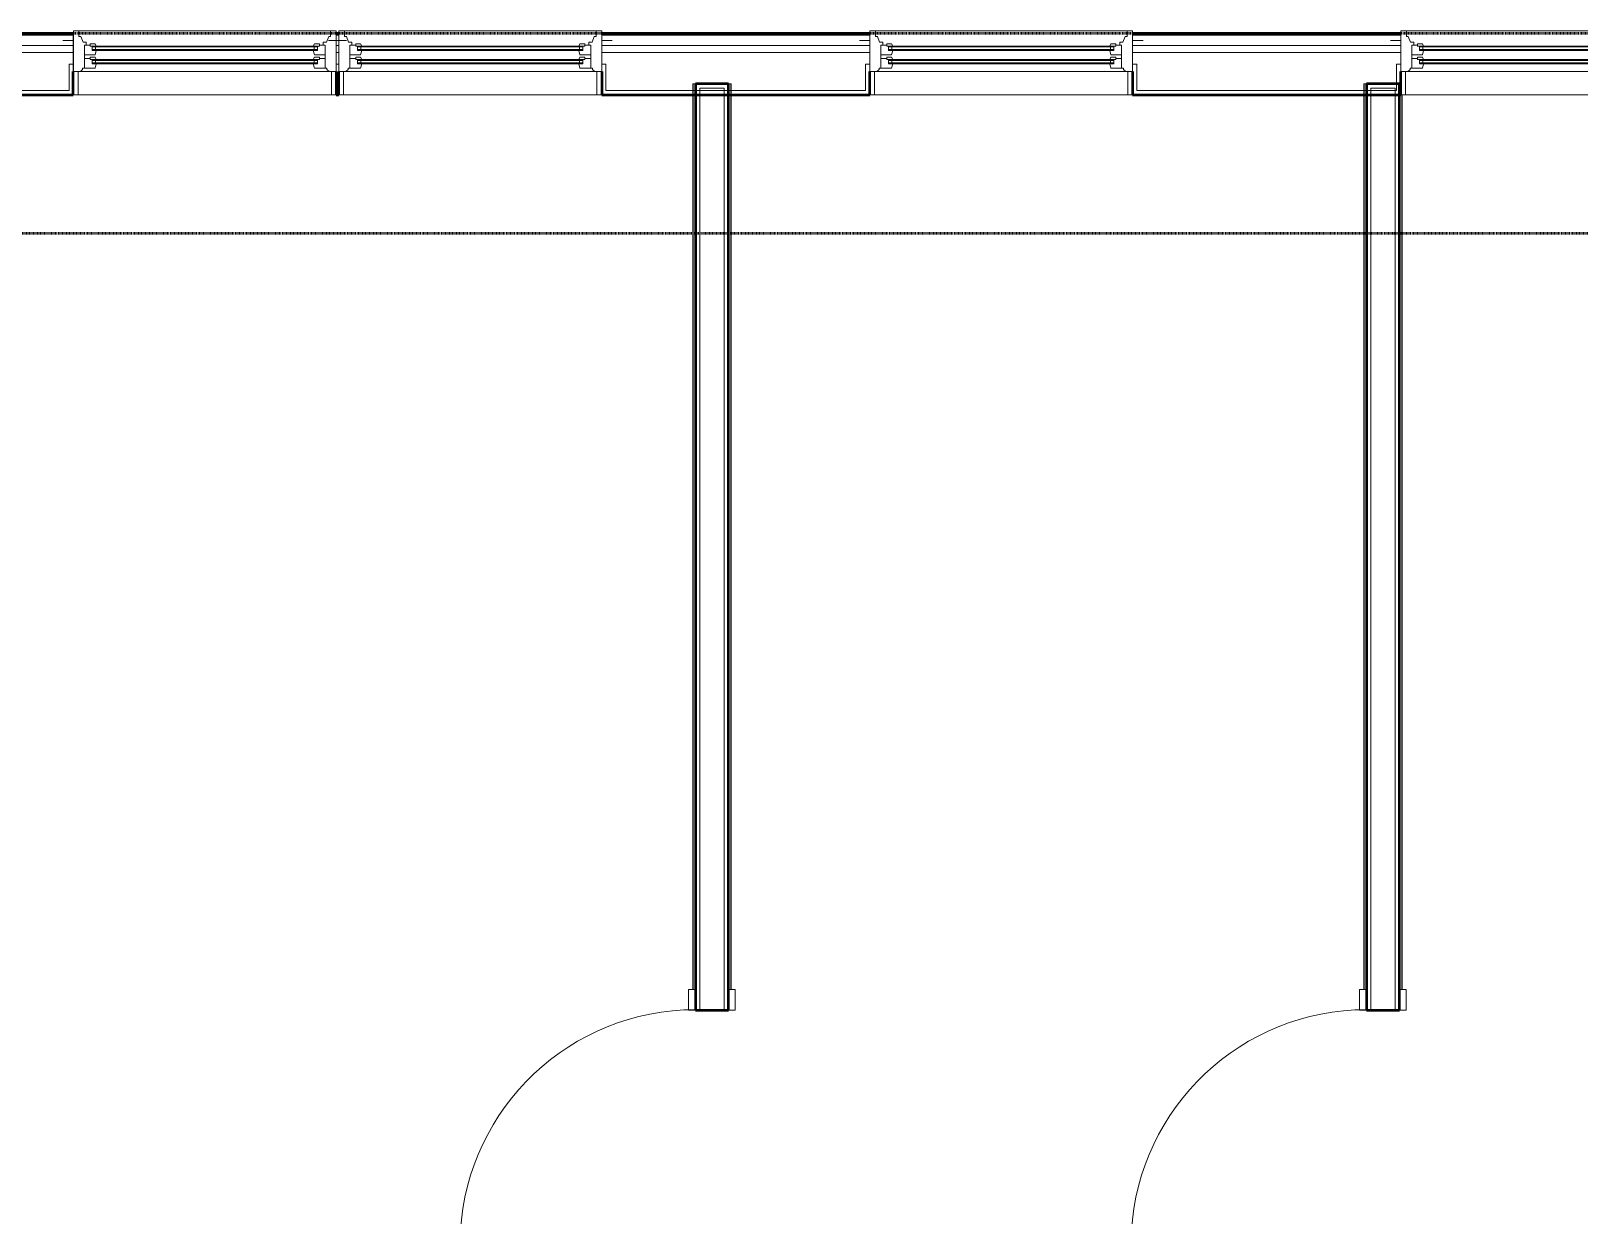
# Model space of a CAD drawing. Header units: inches. Extents: x -4218 to -1830, y 9767 to 12426.
# Drawn here: x -2490.3 to -2266.3, y 11947.7 to 12119 of the extents above; entities that cross this region are included whole.
import ezdxf

# ---------------------------------------------------------------- set-up
doc = ezdxf.new("R2010")
doc.units = ezdxf.units.IN
doc.header["$MEASUREMENT"] = 0
doc.linetypes.add('Dash 1_16_', pattern=[0.125, 0.0625, -0.0625])
for name, color, linetype, lineweight in [('0-1', 7, 'Continuous', 5), ('0-2', 253, 'Continuous', 9), ('A-DOOR-1', 7, 'Continuous', 9), ('A-DOOR-2', 50, 'Continuous', 20), ('A-DOOR-FRAM-1', 50, 'Continuous', 20), ('A-GLAZ-1', 151, 'Continuous', 9), ('A-GLAZ-2', 151, 'Continuous', 20), ('A-WALL', 113, 'Continuous', 13), ('A-WALL-1', 250, 'Continuous', 50), ('A-WALL-2', 10, 'Continuous', 13), ('A-WALL-3', 254, 'Continuous', 9), ('A-WALL-4', 253, 'Continuous', 9), ('A-WALL-5', 252, 'Continuous', 9), ('A-WALL-6', 7, 'Continuous', 9), ('A-WALL-8', 113, 'Continuous', 9), ('A-WALL-9', 113, 'Continuous', 50), ('C-PROP-LINE-1', 91, 'Dash 1_16_', 50)]:
    doc.layers.add(name, color=color, linetype=linetype, lineweight=lineweight)

# ---------------------------------------------------------------- blocks, each defined once
blk = doc.blocks.new('SWING - SINGLE - FLUSH - 2-10 x 6-8 - PRIVACY-3199405-BACKGROUND - 3RD FLOOR')
at = {"layer": 'A-DOOR-1'}
blk.add_arc((17, -2.38), 34.07, 180, 266.6343, dxfattribs=at)
at = {"layer": 'A-DOOR-2'}
for p, q in [((15, -2.38), (15, -36.38)), ((17, -2.38), (15, -2.38)), ((17, -2.38), (17, -36.38)), ((17, -36.38), (15, -36.38))]:
    blk.add_line(p, q, dxfattribs=at)
at = {"layer": 'A-DOOR-FRAM-1'}
for p, q in [((-20, 2.37), (-20, 3.37)), ((-20, 3.37), (-17, 3.37)), ((-17, 2.37), (-20, 2.37)), ((-17, 3.37), (-17, 2.37)), ((17, 2.37), (17, 3.37)), ((17, 3.37), (20, 3.37)), ((20, 2.37), (17, 2.37)), ((20, 3.37), (20, 2.37)), ((-20, -2.38), (-17, -2.38)), ((-20, -3.38), (-20, -2.38)), ((-17, -3.38), (-20, -3.38)), ((-17, -2.38), (-17, -3.38)), ((17, -2.38), (20, -2.38)), ((17, -3.38), (17, -2.38)), ((20, -3.38), (17, -3.38)), ((20, -2.38), (20, -3.38))]:
    blk.add_line(p, q, dxfattribs=at)
blk = doc.blocks.new('Basic Wall _ INT - W4BØF - _5_8 GYP - 2X4 WOOD_BATT_ - 5_8 GYP_ - ___-2694718-BACKGROUND - 3RD FLOOR')
at = {"layer": 'A-WALL-4'}
for p, q in [((-2394.47, 12111.34), (-2394.54, 12111.34)), ((-2394.33, 12111.34), (-2394.47, 12111.34)), ((-2394.47, 12111.34), (-2394.47, 12109.71)), ((-2394.26, 12111.34), (-2394.33, 12111.34)), ((-2394.12, 12111.34), (-2394.15, 12111.34)), ((-2394.12, 12109.71), (-2394.12, 12111.34)), ((-2394.12, 11977.33), (-2394.12, 11980.33))]:
    blk.add_line(p, q, dxfattribs=at)
at = {"layer": 'A-WALL-5'}
for p, q in [((-2394.54, 12111.34), (-2394.25, 12111.34)), ((-2394.54, 12111.34), (-2394.54, 12109.71)), ((-2394.47, 12109.71), (-2394.47, 11980.33)), ((-2394.25, 12111.34), (-2394.25, 12109.71)), ((-2394.25, 12111.34), (-2394.17, 12111.34)), ((-2394.17, 12111.34), (-2394.12, 12111.34)), ((-2394.12, 11980.33), (-2394.12, 12109.71))]:
    blk.add_line(p, q, dxfattribs=at)
at = {"layer": 'A-WALL-6'}
for p, q in [((-2394.54, 12109.71), (-2394.54, 11980.33)), ((-2394.25, 12109.71), (-2394.25, 11980.33))]:
    blk.add_line(p, q, dxfattribs=at)
blk = doc.blocks.new('Basic Wall _ INT - W4BØF - _5_8 GYP - 2X4 WOOD_BATT_ - 5_8 GYP_ - ___-2694717-BACKGROUND - 3RD FLOOR')
at = {"layer": 'A-WALL-4'}
for p, q in [((-2389.35, 12111.34), (-2389.37, 12111.34)), ((-2389.37, 12109.71), (-2389.37, 12111.34)), ((-2389.17, 12111.34), (-2389.23, 12111.34)), ((-2389.02, 12111.34), (-2389.17, 12111.34)), ((-2388.96, 12111.34), (-2389.02, 12111.34)), ((-2389.02, 12111.34), (-2389.02, 12109.71)), ((-2389.37, 11977.33), (-2389.37, 11980.33))]:
    blk.add_line(p, q, dxfattribs=at)
at = {"layer": 'A-WALL-5'}
for p, q in [((-2389.37, 12111.34), (-2389.33, 12111.34)), ((-2389.37, 11980.33), (-2389.37, 12109.71)), ((-2389.33, 12111.34), (-2389.25, 12111.34)), ((-2389.25, 12109.71), (-2389.25, 12111.34)), ((-2389.25, 12111.34), (-2388.96, 12111.34)), ((-2389.02, 12109.71), (-2389.02, 11980.33)), ((-2388.96, 12111.34), (-2388.96, 12109.71))]:
    blk.add_line(p, q, dxfattribs=at)
at = {"layer": 'A-WALL-6'}
for p, q in [((-2389.25, 11980.33), (-2389.25, 12109.71)), ((-2388.96, 12109.71), (-2388.96, 11980.33))]:
    blk.add_line(p, q, dxfattribs=at)
blk = doc.blocks.new('Basic Wall _ INT - W4BØF - _5_8 GYP - 2X4 WOOD_BATT_ - 5_8 GYP_ - ___-2694739-BACKGROUND - 3RD FLOOR')
at = {"layer": 'A-WALL-4'}
for p, q in [((-2292.3, 12111.34), (-2292.32, 12111.34)), ((-2292.32, 12109.72), (-2292.32, 12111.34)), ((-2292.32, 11977.33), (-2292.32, 11980.33)), ((-2292.32, 11940.33), (-2292.32, 11943.33)), ((-2292.32, 11910.82), (-2292.3, 11910.81)), ((-2292.18, 11910.76), (-2292.12, 11910.73)), ((-2292.12, 11910.73), (-2291.97, 11910.67)), ((-2291.97, 11910.67), (-2291.91, 11910.65))]:
    blk.add_line(p, q, dxfattribs=at)
at = {"layer": 'A-WALL-5'}
for p, q in [((-2292.32, 12111.34), (-2292.28, 12111.34)), ((-2292.32, 11980.33), (-2292.32, 12109.72)), ((-2292.28, 12111.34), (-2292.2, 12111.34)), ((-2292.2, 12109.72), (-2292.2, 12111.34)), ((-2292.2, 12111.34), (-2292.18, 12111.34)), ((-2291.97, 12109.71), (-2291.97, 11980.33)), ((-2292.32, 11910.82), (-2292.32, 11940.33)), ((-2291.97, 11940.33), (-2291.97, 11910.67))]:
    blk.add_line(p, q, dxfattribs=at)
at = {"layer": 'A-WALL-6'}
for p, q in [((-2292.2, 11980.33), (-2292.2, 12109.72)), ((-2291.91, 12109.71), (-2291.91, 11980.33)), ((-2292.2, 11910.77), (-2292.2, 11940.33)), ((-2291.91, 11940.33), (-2291.91, 11910.65))]:
    blk.add_line(p, q, dxfattribs=at)
at = {"layer": 'A-WALL-6', "flags": 128}
for points in [[(-2292.2, 11910.77), (-2292.2, 11910.77), (-2292.21, 11910.77), (-2292.22, 11910.78), (-2292.24, 11910.78), (-2292.26, 11910.79), (-2292.28, 11910.8)], [(-2291.91, 11910.65), (-2292.03, 11910.7), (-2292.12, 11910.73), (-2292.18, 11910.76), (-2292.2, 11910.77)]]:
    blk.add_lwpolyline(points, dxfattribs=at)
blk = doc.blocks.new('Basic Wall _ INT - W4BØF - _5_8 GYP - 2X4 WOOD_BATT_ - 5_8 GYP_ - ___-2694740-BACKGROUND - 3RD FLOOR')
at = {"layer": 'A-WALL-4'}
for p, q in [((-2297.42, 12111.34), (-2297.49, 12111.34)), ((-2297.28, 12111.34), (-2297.42, 12111.34)), ((-2297.42, 12111.34), (-2297.42, 12109.71)), ((-2297.21, 12111.34), (-2297.28, 12111.34)), ((-2297.07, 12111.34), (-2297.1, 12111.34)), ((-2297.07, 12109.71), (-2297.07, 12111.34)), ((-2297.07, 11977.33), (-2297.07, 11980.33)), ((-2297.42, 11940.33), (-2297.42, 11932.02)), ((-2297.07, 11932.02), (-2297.07, 11940.33)), ((-2297.42, 11931.88), (-2297.42, 11931.82)), ((-2297.42, 11931.82), (-2297.42, 11931.73)), ((-2297.42, 11931.73), (-2297.42, 11931.61)), ((-2297.49, 11912.96), (-2297.42, 11912.93)), ((-2297.42, 11912.93), (-2297.28, 11912.87)), ((-2297.28, 11912.87), (-2297.21, 11912.84)), ((-2297.1, 11912.79), (-2297.07, 11912.78))]:
    blk.add_line(p, q, dxfattribs=at)
at = {"layer": 'A-WALL-5'}
for p, q in [((-2297.49, 12111.34), (-2297.2, 12111.34)), ((-2297.49, 12111.34), (-2297.49, 12109.71)), ((-2297.42, 12109.71), (-2297.42, 11980.33)), ((-2297.2, 12111.34), (-2297.2, 12109.71)), ((-2297.2, 12111.34), (-2297.12, 12111.34)), ((-2297.12, 12111.34), (-2297.07, 12111.34)), ((-2297.07, 11980.33), (-2297.07, 12109.71)), ((-2297.49, 11940.33), (-2297.49, 11932.02)), ((-2297.2, 11940.33), (-2297.2, 11939.9)), ((-2297.2, 11939.88), (-2297.2, 11932.02)), ((-2297.49, 11931.88), (-2297.49, 11931.82)), ((-2297.49, 11931.82), (-2297.49, 11931.73)), ((-2297.49, 11931.73), (-2297.49, 11931.61)), ((-2297.42, 11931.61), (-2297.42, 11912.93)), ((-2297.07, 11912.78), (-2297.07, 11932.02))]:
    blk.add_line(p, q, dxfattribs=at)
at = {"layer": 'A-WALL-6'}
for p, q in [((-2297.49, 12109.71), (-2297.49, 11980.33)), ((-2297.2, 12109.71), (-2297.2, 11980.33)), ((-2297.49, 11931.61), (-2297.49, 11912.96)), ((-2297.2, 11932.02), (-2297.2, 11912.84))]:
    blk.add_line(p, q, dxfattribs=at)
at = {"layer": 'A-WALL-6', "flags": 128}
for points in [[(-2297.2, 11912.84), (-2297.22, 11912.84), (-2297.28, 11912.87), (-2297.37, 11912.91), (-2297.49, 11912.96)], [(-2297.12, 11912.8), (-2297.14, 11912.81), (-2297.16, 11912.82), (-2297.17, 11912.83), (-2297.19, 11912.83), (-2297.2, 11912.84), (-2297.2, 11912.84)]]:
    blk.add_lwpolyline(points, dxfattribs=at)
blk = doc.blocks.new('CTR - 1st Phase - Unit Layouts_rvt-1-BACKGROUND - 3RD FLOOR')
at = {"layer": 'A-WALL-1'}
for p, q in [((-2393.5, 12111.34), (-2394.12, 12111.34)), ((-2394.12, 12111.34), (-2394.12, 11977.33)), ((-2390, 12111.34), (-2393.5, 12111.34)), ((-2389.37, 12111.34), (-2390, 12111.34)), ((-2389.37, 11977.33), (-2389.37, 12111.34)), ((-2296.45, 12111.34), (-2297.07, 12111.34)), ((-2297.07, 12111.34), (-2297.07, 11977.33)), ((-2292.95, 12111.34), (-2296.45, 12111.34)), ((-2292.32, 12111.34), (-2292.95, 12111.34)), ((-2292.32, 11977.33), (-2292.32, 12111.34)), ((-2394.12, 11977.33), (-2389.37, 11977.33)), ((-2297.07, 11977.33), (-2292.32, 11977.33))]:
    blk.add_line(p, q, dxfattribs=at)
at = {"layer": 'A-WALL-2'}
for p, q in [((-2390, 12110.71), (-2393.5, 12110.71)), ((-2393.5, 12110.71), (-2393.5, 11977.33)), ((-2390, 12110.71), (-2390, 11977.33)), ((-2292.95, 12110.71), (-2296.45, 12110.71)), ((-2296.45, 12110.71), (-2296.45, 11977.33)), ((-2292.95, 12110.71), (-2292.95, 11977.33))]:
    blk.add_line(p, q, dxfattribs=at)
at = {"layer": 'A-WALL-3'}
for p, q in [((-2394.12, 12111.34), (-2394.12, 12109.71)), ((-2389.37, 12109.71), (-2389.37, 12111.34)), ((-2297.07, 12111.34), (-2297.07, 12109.71)), ((-2292.32, 12109.72), (-2292.32, 12111.34)), ((-2394.12, 11980.33), (-2394.12, 11977.33)), ((-2389.37, 11977.33), (-2389.37, 11980.33)), ((-2297.07, 11980.33), (-2297.07, 11977.33)), ((-2292.32, 11977.33), (-2292.32, 11980.33))]:
    blk.add_line(p, q, dxfattribs=at)
at = {"layer": 'A-WALL-4'}
for p, q in [((-2394.12, 12111.34), (-2389.37, 12111.34)), ((-2394.12, 12109.71), (-2394.12, 11980.33)), ((-2389.37, 11980.33), (-2389.37, 12109.71)), ((-2297.07, 12111.34), (-2292.32, 12111.34)), ((-2297.07, 12109.71), (-2297.07, 11980.33)), ((-2292.32, 11980.33), (-2292.32, 12109.72))]:
    blk.add_line(p, q, dxfattribs=at)
at = {"layer": 'A-WALL-5'}
for p, q in [((-2389.37, 11977.33), (-2394.12, 11977.33)), ((-2292.32, 11977.33), (-2297.07, 11977.33))]:
    blk.add_line(p, q, dxfattribs=at)
at = {"layer": '0-2'}
for name in ['Basic Wall _ INT - W4BØF - _5_8 GYP - 2X4 WOOD_BATT_ - 5_8 GYP_ - ___-2694718-BACKGROUND - 3RD FLOOR', 'Basic Wall _ INT - W4BØF - _5_8 GYP - 2X4 WOOD_BATT_ - 5_8 GYP_ - ___-2694717-BACKGROUND - 3RD FLOOR', 'Basic Wall _ INT - W4BØF - _5_8 GYP - 2X4 WOOD_BATT_ - 5_8 GYP_ - ___-2694740-BACKGROUND - 3RD FLOOR', 'Basic Wall _ INT - W4BØF - _5_8 GYP - 2X4 WOOD_BATT_ - 5_8 GYP_ - ___-2694739-BACKGROUND - 3RD FLOOR']:
    blk.add_blockref(name, (0, 0), dxfattribs=at)
for p, rotation in [((-2391.75, 11960.33), 269.9999999999463), ((-2294.7, 11960.33), 270.0000000000201)]:
    blk.add_blockref('SWING - SINGLE - FLUSH - 2-10 x 6-8 - PRIVACY-3199405-BACKGROUND - 3RD FLOOR', p, dxfattribs=dict(at, rotation=rotation))
blk = doc.blocks.new('Window-Double_Hung-Andersen-400_Series-Tilt_Wash - DOUBLE HUNG - COTTAGE - 3RD FLOOR-2888224-BACKGROUND - 3RD FLOOR')
at = {"layer": 'A-GLAZ-1'}
for p, q in [((-16.29, 2.5), (-15.7, 2.5)), ((-15.82, 2.5), (-15.82, 2.12)), ((-15.7, 2.62), (15.7, 2.62)), ((-15.7, 2.5), (15.7, 2.5)), ((16.29, 2.5), (15.7, 2.5)), ((15.82, 2.5), (15.82, 2.12)), ((-16.29, 2.12), (-15.7, 2.12)), ((-16.29, 0.56), (-15.7, 0.56)), ((-16.29, 0.19), (-15.7, 0.19)), ((-15.82, 0.56), (-15.82, 0.19)), ((-15.7, 2.12), (15.7, 2.12)), ((-15.7, 2), (15.7, 2)), ((-15.7, 0.69), (15.7, 0.69)), ((-15.7, 0.56), (15.7, 0.56)), ((-15.7, 0.19), (15.7, 0.19)), ((-15.7, 0.06), (15.7, 0.06)), ((16.29, 2.12), (15.7, 2.12)), ((16.29, 0.56), (15.7, 0.56)), ((16.29, 0.19), (15.7, 0.19)), ((15.82, 0.56), (15.82, 0.19)), ((18.95, -1.06), (-18.95, -1.06)), ((-18.95, -1.06), (-18.95, -4.44)), ((-18.32, -1.06), (-18.32, -4.44)), ((18.32, -1.06), (18.32, -4.44)), ((18.95, -4.44), (18.95, -1.06)), ((-19.01, -3.94), (-19.01, -2.44)), ((-19.01, -2.44), (-18.95, -2.44)), ((-18.95, -3.94), (-19.01, -3.94)), ((-18.95, -4.44), (18.95, -4.44)), ((18.95, -2.44), (19.01, -2.44)), ((19.01, -3.94), (18.95, -3.94)), ((19.01, -2.44), (19.01, -3.94))]:
    blk.add_line(p, q, dxfattribs=at)
at = {"layer": 'A-GLAZ-2'}
for p, q in [((19.01, 4.81), (-19.01, 4.81)), ((-19.01, 4.81), (-19.01, -1.06)), ((-18.2, 4.81), (-18.2, 4)), ((18.2, 4.81), (18.2, 4)), ((19.01, -1.06), (19.01, 4.81)), ((-19.01, 3.44), (-20.51, 3.44)), ((-18.2, 4), (-17.92, 4)), ((-17.92, 4), (-17.61, 3.19)), ((-17.61, 3.19), (-17.14, 3.19)), ((-17.42, 2.75), (-16.57, 2.75)), ((-17.42, 2.75), (-17.42, -0.56)), ((-17.14, 3.19), (-17.14, 2.75)), ((-15.86, 2.97), (-16.57, 2.97)), ((-16.57, 2.62), (-16.57, 2.97)), ((-15.7, 2.62), (-16.57, 2.62)), ((-16.29, 2.62), (-16.29, 2)), ((-15.86, 2.97), (-15.7, 2.62)), ((15.86, 2.97), (15.7, 2.62)), ((15.7, 2.62), (16.57, 2.62)), ((15.86, 2.97), (16.57, 2.97)), ((16.29, 2.62), (16.29, 2)), ((16.57, 2.62), (16.57, 2.97)), ((17.42, 2.75), (16.57, 2.75)), ((17.14, 3.19), (17.14, 2.75)), ((17.61, 3.19), (17.14, 3.19)), ((17.42, 2.75), (17.42, -0.56)), ((17.92, 4), (17.61, 3.19)), ((18.2, 4), (17.92, 4)), ((19.01, 3.44), (20.51, 3.44)), ((-17.42, 1.37), (-15.86, 1.37)), ((-17.42, 0.81), (-16.57, 0.81)), ((-15.86, 1.03), (-16.57, 1.03)), ((-16.57, 0.69), (-16.57, 1.03)), ((-15.7, 0.69), (-16.57, 0.69)), ((-15.7, 2), (-16.29, 2)), ((-16.29, 0.69), (-16.29, 0.06)), ((-15.7, 0.06), (-16.29, 0.06)), ((-15.86, 1.37), (-15.7, 2)), ((-15.86, 1.03), (-15.7, 0.69)), ((-15.86, -0.56), (-15.7, 0.06)), ((15.7, 2), (16.29, 2)), ((15.86, 1.37), (15.7, 2)), ((15.86, 1.03), (15.7, 0.69)), ((15.7, 0.69), (16.57, 0.69)), ((15.7, 0.06), (16.29, 0.06)), ((15.86, -0.56), (15.7, 0.06)), ((17.42, 1.37), (15.86, 1.37)), ((15.86, 1.03), (16.57, 1.03)), ((16.29, 0.69), (16.29, 0.06)), ((16.57, 0.69), (16.57, 1.03)), ((17.42, 0.81), (16.57, 0.81)), ((-19.01, -1.06), (19.01, -1.06)), ((-17.67, -0.78), (-18, -1.06)), ((-17.67, -0.78), (-17.67, -0.56)), ((-17.67, -0.56), (-15.86, -0.56)), ((17.67, -0.56), (15.86, -0.56)), ((17.67, -0.78), (17.67, -0.56)), ((17.67, -0.78), (18, -1.06))]:
    blk.add_line(p, q, dxfattribs=at)
blk = doc.blocks.new('Window-Double_Hung-Andersen-400_Series-Tilt_Wash - DOUBLE HUNG - COTTAGE - 3RD FLOOR-V186-BACKGROUND - 3RD FLOOR')
at = {"layer": 'A-GLAZ-1'}
for p, q in [((-16.29, 2.5), (-15.7, 2.5)), ((-15.82, 2.5), (-15.82, 2.12)), ((-15.7, 2.62), (15.7, 2.62)), ((-15.7, 2.5), (15.7, 2.5)), ((16.29, 2.5), (15.7, 2.5)), ((15.82, 2.5), (15.82, 2.12)), ((-16.29, 2.12), (-15.7, 2.12)), ((-16.29, 0.56), (-15.7, 0.56)), ((-16.29, 0.19), (-15.7, 0.19)), ((-15.82, 0.56), (-15.82, 0.19)), ((-15.7, 2.12), (15.7, 2.12)), ((-15.7, 2), (15.7, 2)), ((-15.7, 0.69), (15.7, 0.69)), ((-15.7, 0.56), (15.7, 0.56)), ((-15.7, 0.19), (15.7, 0.19)), ((-15.7, 0.06), (15.7, 0.06)), ((16.29, 2.12), (15.7, 2.12)), ((16.29, 0.56), (15.7, 0.56)), ((16.29, 0.19), (15.7, 0.19)), ((15.82, 0.56), (15.82, 0.19)), ((18.95, -1.06), (-18.95, -1.06)), ((-18.95, -1.06), (-18.95, -4.44)), ((-18.32, -1.06), (-18.32, -4.44)), ((18.32, -1.06), (18.32, -4.44)), ((18.95, -4.44), (18.95, -1.06)), ((-19.01, -3.94), (-19.01, -2.44)), ((-19.01, -2.44), (-18.95, -2.44)), ((-18.95, -3.94), (-19.01, -3.94)), ((-18.95, -4.44), (18.95, -4.44)), ((18.95, -2.44), (19.01, -2.44)), ((19.01, -3.94), (18.95, -3.94)), ((19.01, -2.44), (19.01, -3.94))]:
    blk.add_line(p, q, dxfattribs=at)
at = {"layer": 'A-GLAZ-2'}
for p, q in [((19.01, 4.81), (-19.01, 4.81)), ((-19.01, 4.81), (-19.01, -1.06)), ((-18.2, 4.81), (-18.2, 4)), ((18.2, 4.81), (18.2, 4)), ((19.01, -1.06), (19.01, 4.81)), ((-19.01, 3.44), (-20.51, 3.44)), ((-18.2, 4), (-17.92, 4)), ((-17.92, 4), (-17.61, 3.19)), ((-17.61, 3.19), (-17.14, 3.19)), ((-17.42, 2.75), (-16.57, 2.75)), ((-17.42, 2.75), (-17.42, -0.56)), ((-17.14, 3.19), (-17.14, 2.75)), ((-15.86, 2.97), (-16.57, 2.97)), ((-16.57, 2.62), (-16.57, 2.97)), ((-15.7, 2.62), (-16.57, 2.62)), ((-16.29, 2.62), (-16.29, 2)), ((-15.86, 2.97), (-15.7, 2.62)), ((15.86, 2.97), (15.7, 2.62)), ((15.7, 2.62), (16.57, 2.62)), ((15.86, 2.97), (16.57, 2.97)), ((16.29, 2.62), (16.29, 2)), ((16.57, 2.62), (16.57, 2.97)), ((17.42, 2.75), (16.57, 2.75)), ((17.14, 3.19), (17.14, 2.75)), ((17.61, 3.19), (17.14, 3.19)), ((17.42, 2.75), (17.42, -0.56)), ((17.92, 4), (17.61, 3.19)), ((18.2, 4), (17.92, 4)), ((19.01, 3.44), (20.51, 3.44)), ((-17.42, 1.37), (-15.86, 1.37)), ((-17.42, 0.81), (-16.57, 0.81)), ((-15.86, 1.03), (-16.57, 1.03)), ((-16.57, 0.69), (-16.57, 1.03)), ((-15.7, 0.69), (-16.57, 0.69)), ((-15.7, 2), (-16.29, 2)), ((-16.29, 0.69), (-16.29, 0.06)), ((-15.7, 0.06), (-16.29, 0.06)), ((-15.86, 1.37), (-15.7, 2)), ((-15.86, 1.03), (-15.7, 0.69)), ((-15.86, -0.56), (-15.7, 0.06)), ((15.7, 2), (16.29, 2)), ((15.86, 1.37), (15.7, 2)), ((15.86, 1.03), (15.7, 0.69)), ((15.7, 0.69), (16.57, 0.69)), ((15.7, 0.06), (16.29, 0.06)), ((15.86, -0.56), (15.7, 0.06)), ((17.42, 1.37), (15.86, 1.37)), ((15.86, 1.03), (16.57, 1.03)), ((16.29, 0.69), (16.29, 0.06)), ((16.57, 0.69), (16.57, 1.03)), ((17.42, 0.81), (16.57, 0.81)), ((-19.01, -1.06), (19.01, -1.06)), ((-17.67, -0.78), (-18, -1.06)), ((-17.67, -0.78), (-17.67, -0.56)), ((-17.67, -0.56), (-15.86, -0.56)), ((17.67, -0.56), (15.86, -0.56)), ((17.67, -0.78), (17.67, -0.56)), ((17.67, -0.78), (18, -1.06))]:
    blk.add_line(p, q, dxfattribs=at)
blk = doc.blocks.new('Family - ___-2835860-BACKGROUND - 3RD FLOOR')
at = {"layer": 'C-PROP-LINE-1'}
blk.add_line((-2067.55, 12118.59), (-2523.72, 12118.59), dxfattribs=at)
blk = doc.blocks.new('Family - ___-2835903-BACKGROUND - 3RD FLOOR')
at = {"layer": 'C-PROP-LINE-1'}
blk.add_line((-2096.45, 12089.69), (-3831.82, 12089.69), dxfattribs=at)
blk = doc.blocks.new('Family - ___-2835932-BACKGROUND - 3RD FLOOR')
at = {"layer": 'C-PROP-LINE-1'}
blk.add_line((-2067.55, 12118.59), (-3860.72, 12118.59), dxfattribs=at)

msp = doc.modelspace()

# ---------------------------------------------------------------- linework, layer by layer
at = {"layer": 'A-WALL'}
for p, q in [((-2484.14, 12118.34), (-2676.51, 12118.34)), ((-2484.14, 12116.84), (-2676.51, 12116.84)), ((-2445.74, 12118.34), (-2446.11, 12118.34)), ((-2445.74, 12116.84), (-2446.11, 12116.84)), ((-2368.94, 12118.34), (-2407.71, 12118.34)), ((-2368.94, 12116.84), (-2407.71, 12116.84)), ((-2292.14, 12118.34), (-2330.91, 12118.34)), ((-2292.14, 12116.84), (-2330.91, 12116.84)), ((-2484.14, 12115.84), (-2676.51, 12115.84)), ((-2484.76, 12110.34), (-2484.76, 12114.15)), ((-2484.14, 12114.15), (-2484.76, 12114.15)), ((-2445.74, 12115.84), (-2446.11, 12115.84)), ((-2445.74, 12114.15), (-2446.11, 12114.15)), ((-2368.94, 12115.84), (-2407.71, 12115.84)), ((-2407.09, 12114.15), (-2407.71, 12114.15)), ((-2407.09, 12114.15), (-2407.09, 12110.34)), ((-2369.56, 12110.34), (-2369.56, 12114.15)), ((-2368.94, 12114.15), (-2369.56, 12114.15)), ((-2292.14, 12115.84), (-2330.91, 12115.84)), ((-2330.29, 12114.15), (-2330.91, 12114.15)), ((-2330.29, 12114.15), (-2330.29, 12110.34)), ((-2292.76, 12110.34), (-2292.76, 12114.15)), ((-2292.14, 12114.15), (-2292.76, 12114.15)), ((-2515.72, 12110.34), (-2484.76, 12110.34)), ((-2407.09, 12110.34), (-2369.56, 12110.34)), ((-2330.29, 12110.34), (-2292.76, 12110.34))]:
    msp.add_line(p, q, dxfattribs=at)
at = {"layer": 'A-WALL-8'}
for p, q in [((-2484.14, 12113.09), (-2484.14, 12118.59)), ((-2484.07, 12109.71), (-2484.14, 12109.71)), ((-2446.11, 12109.71), (-2446.17, 12109.71)), ((-2445.67, 12109.71), (-2445.74, 12109.71)), ((-2407.71, 12109.71), (-2407.77, 12109.71)), ((-2368.87, 12109.71), (-2368.94, 12109.71)), ((-2330.91, 12109.71), (-2330.97, 12109.71)), ((-2292.07, 12109.71), (-2292.14, 12109.71))]:
    msp.add_line(p, q, dxfattribs=at)
at = {"layer": 'A-WALL-9'}
for p, q in [((-2484.14, 12118.59), (-2676.51, 12118.59)), ((-2445.74, 12118.59), (-2446.11, 12118.59)), ((-2368.94, 12118.59), (-2407.71, 12118.59)), ((-2292.14, 12118.59), (-2330.91, 12118.59)), ((-2484.14, 12109.71), (-2484.14, 12113.09)), ((-2446.11, 12113.09), (-2446.11, 12109.71)), ((-2445.74, 12109.71), (-2445.74, 12113.09)), ((-2407.71, 12113.09), (-2407.71, 12109.71)), ((-2368.94, 12109.71), (-2368.94, 12113.09)), ((-2330.91, 12113.09), (-2330.91, 12109.71)), ((-2292.14, 12109.71), (-2292.14, 12113.09)), ((-2515.1, 12109.71), (-2484.14, 12109.71)), ((-2446.11, 12109.71), (-2445.74, 12109.71)), ((-2407.71, 12109.71), (-2368.94, 12109.71)), ((-2330.91, 12109.71), (-2292.14, 12109.71))]:
    msp.add_line(p, q, dxfattribs=at)

# ---------------------------------------------------------------- block references
at = {"layer": '0-1'}
msp.add_blockref('CTR - 1st Phase - Unit Layouts_rvt-1-BACKGROUND - 3RD FLOOR', (0, 0), dxfattribs=at)
at = {"layer": 'A-GLAZ-1'}
for name, p in [('Window-Double_Hung-Andersen-400_Series-Tilt_Wash - DOUBLE HUNG - COTTAGE - 3RD FLOOR-2888224-BACKGROUND - 3RD FLOOR', (-2465.12, 12114.15)), ('Window-Double_Hung-Andersen-400_Series-Tilt_Wash - DOUBLE HUNG - COTTAGE - 3RD FLOOR-2888224-BACKGROUND - 3RD FLOOR', (-2426.72, 12114.15)), ('Window-Double_Hung-Andersen-400_Series-Tilt_Wash - DOUBLE HUNG - COTTAGE - 3RD FLOOR-2888224-BACKGROUND - 3RD FLOOR', (-2349.92, 12114.15)), ('Window-Double_Hung-Andersen-400_Series-Tilt_Wash - DOUBLE HUNG - COTTAGE - 3RD FLOOR-V186-BACKGROUND - 3RD FLOOR', (-2273.12, 12114.15))]:
    msp.add_blockref(name, p, dxfattribs=at)
at = {"layer": 'C-PROP-LINE-1'}
for name in ['Family - ___-2835860-BACKGROUND - 3RD FLOOR', 'Family - ___-2835932-BACKGROUND - 3RD FLOOR', 'Family - ___-2835903-BACKGROUND - 3RD FLOOR']:
    msp.add_blockref(name, (0, 0), dxfattribs=at)

doc.saveas('drawing.dxf')
